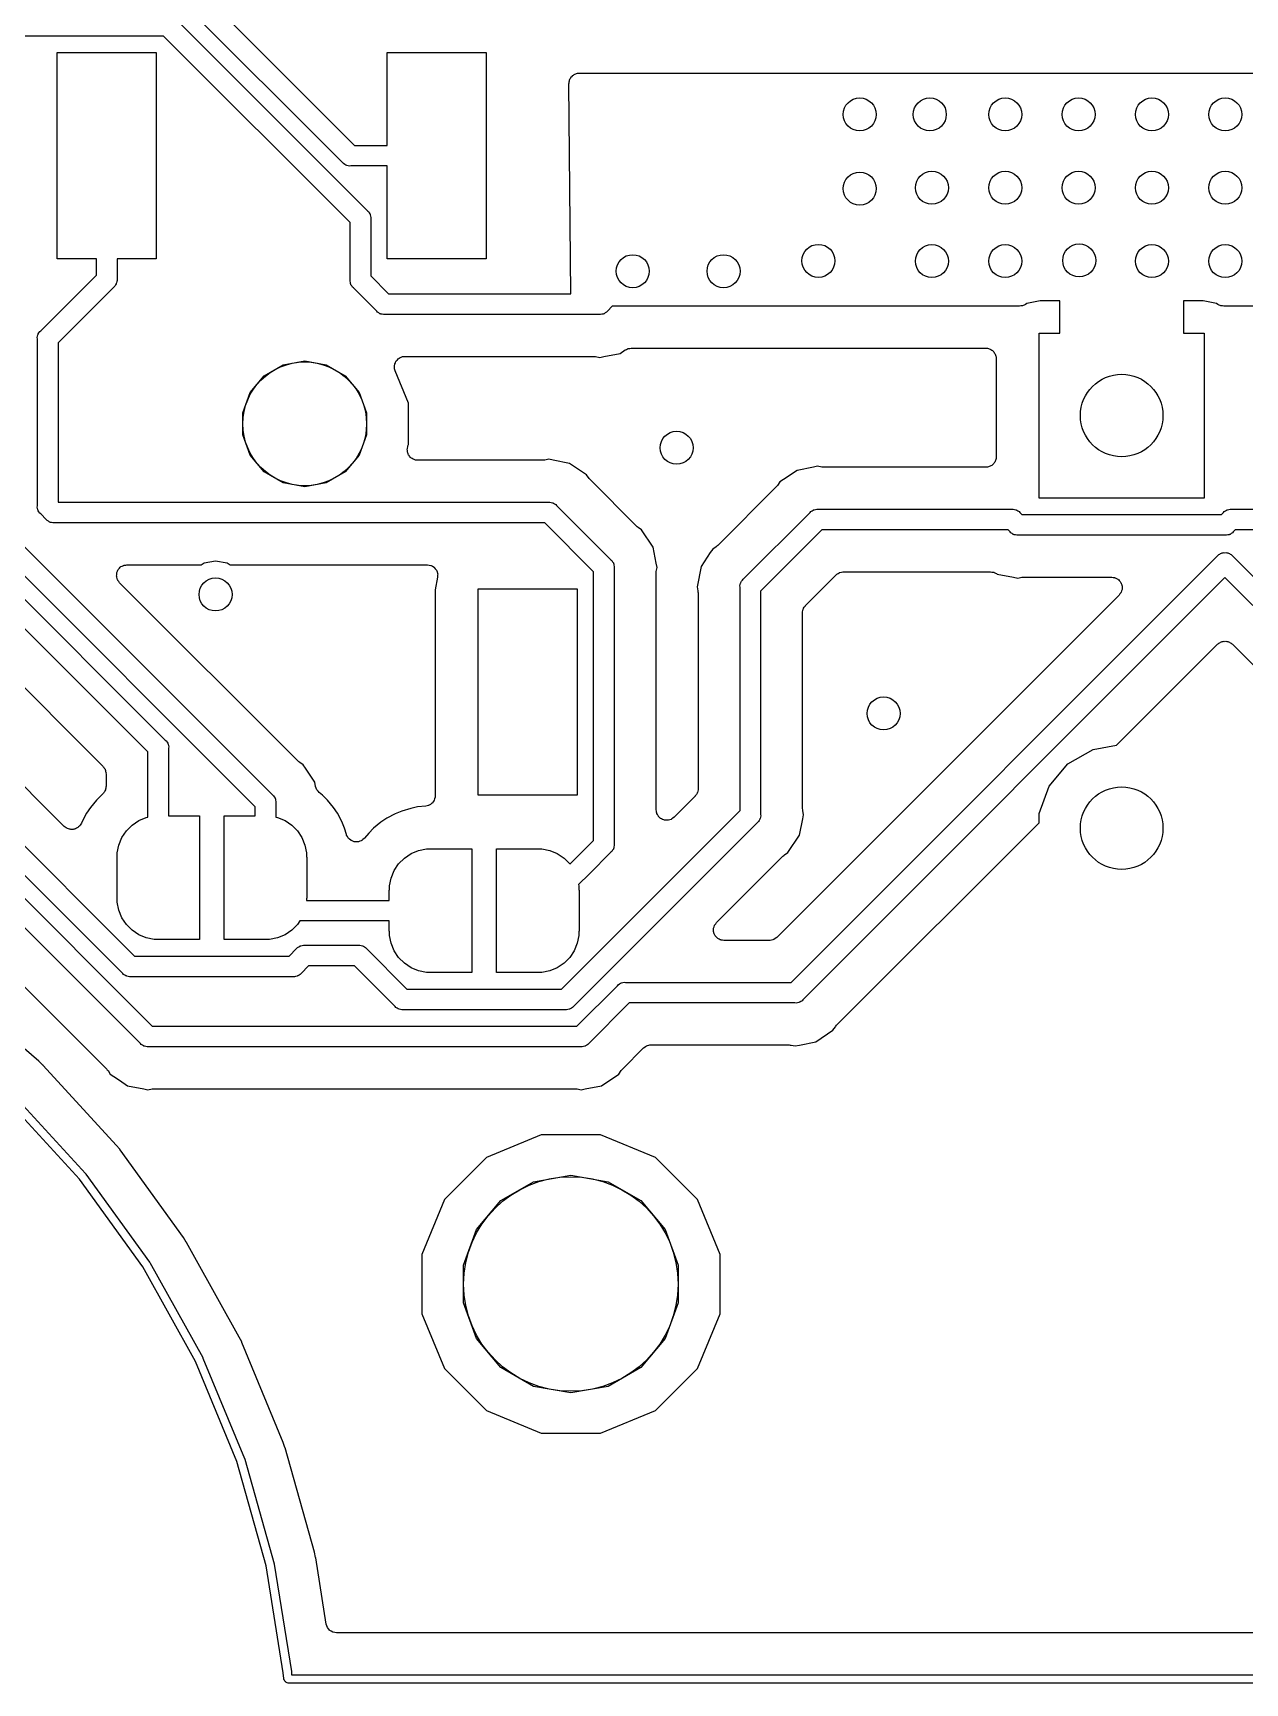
# Model space of a CAD drawing. Extents: x 202.7 to 262.5, y -125.5 to -33.7.
# Drawn here: x 210.13 to 224.82, y -125.46 to -105.46 of the extents above; entities that cross this region are included whole.
import ezdxf

# ---------------------------------------------------------------- set-up
doc = ezdxf.new("R2010")
doc.units = 0
doc.header["$MEASUREMENT"] = 0
doc.layers.add('BLACK', color=7, linetype='CONTINUOUS')

msp = doc.modelspace()

# ---------------------------------------------------------------- linework, layer by layer
at = {"layer": 'BLACK', "linetype": 'CONTINUOUS'}
for p, q in [((212.044, -104.84), (214.029, -106.825)), ((213.885, -107.035), (211.901, -105.051)), ((211.858, -105.29), (214.185, -107.617)), ((211.714, -105.5), (209.775, -105.5)), ((213.975, -107.761), (211.714, -105.5)), ((210.425, -108.2), (210.425, -105.7)), ((210.425, -105.7), (211.625, -105.7)), ((211.625, -105.7), (211.625, -108.2)), ((214.425, -106.825), (214.425, -105.7)), ((214.425, -105.7), (215.625, -105.7)), ((215.625, -105.7), (215.625, -108.2)), ((216.664, -105.989), (216.671, -105.98)), ((216.671, -105.98), (216.681, -105.974)), ((216.681, -105.974), (216.689, -105.968)), ((216.689, -105.968), (216.7, -105.963)), ((216.7, -105.963), (216.71, -105.958)), ((216.71, -105.958), (216.72, -105.956)), ((216.72, -105.956), (216.73, -105.952)), ((216.73, -105.952), (216.742, -105.952)), ((216.742, -105.952), (216.753, -105.95)), ((216.753, -105.95), (225.573, -105.95)), ((216.626, -106.078), (216.628, -106.067)), ((216.649, -108.625), (216.626, -106.078)), ((216.628, -106.055), (216.632, -106.045)), ((216.628, -106.067), (216.628, -106.055)), ((216.632, -106.045), (216.633, -106.035)), ((216.633, -106.035), (216.639, -106.024)), ((216.639, -106.024), (216.643, -106.013)), ((216.643, -106.013), (216.65, -106.005)), ((216.65, -106.005), (216.655, -105.996)), ((216.655, -105.996), (216.664, -105.989)), ((214.029, -106.825), (214.425, -106.825)), ((213.895, -107.047), (213.885, -107.035)), ((213.91, -107.056), (213.895, -107.047)), ((213.923, -107.065), (213.91, -107.056)), ((213.929, -107.066), (213.923, -107.065)), ((213.934, -107.069), (213.929, -107.066)), ((213.95, -107.072), (213.934, -107.069)), ((213.966, -107.076), (213.95, -107.072)), ((213.982, -107.075), (213.966, -107.076)), ((214.425, -107.075), (213.982, -107.075)), ((214.425, -108.2), (214.425, -107.075)), ((213.975, -108.455), (213.975, -107.761)), ((214.185, -107.617), (214.197, -107.628)), ((214.197, -107.628), (214.206, -107.642)), ((214.206, -107.642), (214.215, -107.656)), ((214.215, -107.656), (214.216, -107.661)), ((214.216, -107.661), (214.219, -107.666)), ((214.219, -107.666), (214.222, -107.682)), ((214.222, -107.682), (214.226, -107.698)), ((214.226, -107.698), (214.225, -107.715)), ((214.225, -107.715), (214.225, -108.408)), ((210.9, -108.2), (210.425, -108.2)), ((210.9, -108.398), (210.9, -108.2)), ((211.625, -108.2), (211.15, -108.2)), ((211.15, -108.2), (211.15, -108.445)), ((215.625, -108.2), (214.425, -108.2)), ((210.225, -109.073), (210.9, -108.398)), ((211.11, -108.542), (210.435, -109.217)), ((211.122, -108.532), (211.11, -108.542)), ((211.131, -108.517), (211.122, -108.532)), ((211.14, -108.504), (211.131, -108.517)), ((211.141, -108.498), (211.14, -108.504)), ((211.144, -108.493), (211.141, -108.498)), ((211.147, -108.477), (211.144, -108.493)), ((211.151, -108.461), (211.147, -108.477)), ((211.15, -108.445), (211.151, -108.461)), ((213.974, -108.471), (213.975, -108.455)), ((213.978, -108.487), (213.974, -108.471)), ((213.981, -108.503), (213.978, -108.487)), ((213.984, -108.508), (213.981, -108.503)), ((213.985, -108.514), (213.984, -108.508)), ((213.994, -108.527), (213.985, -108.514)), ((214.003, -108.542), (213.994, -108.527)), ((214.015, -108.552), (214.003, -108.542)), ((214.298, -108.835), (214.015, -108.552)), ((214.225, -108.408), (214.442, -108.625)), ((214.442, -108.625), (216.649, -108.625)), ((217.152, -108.775), (217.092, -108.835)), ((222.087, -108.775), (217.152, -108.775)), ((222.102, -108.772), (222.087, -108.775)), ((222.117, -108.771), (222.102, -108.772)), ((222.124, -108.769), (222.117, -108.771)), ((222.131, -108.767), (222.124, -108.769)), ((222.144, -108.76), (222.131, -108.767)), ((222.158, -108.754), (222.144, -108.76)), ((222.176, -108.741), (222.158, -108.754)), ((222.338, -108.709), (222.176, -108.741)), ((222.575, -108.709), (222.338, -108.709)), ((222.575, -109.1), (222.575, -108.709)), ((224.312, -108.709), (224.075, -108.709)), ((224.075, -108.709), (224.075, -109.1)), ((224.474, -108.741), (224.312, -108.709)), ((224.492, -108.754), (224.474, -108.741)), ((224.506, -108.76), (224.492, -108.754)), ((224.519, -108.767), (224.506, -108.76)), ((224.526, -108.769), (224.519, -108.767)), ((224.533, -108.771), (224.526, -108.769)), ((224.548, -108.772), (224.533, -108.771)), ((224.563, -108.775), (224.548, -108.772)), ((225.573, -108.775), (224.563, -108.775)), ((214.308, -108.847), (214.298, -108.835)), ((214.323, -108.856), (214.308, -108.847)), ((214.336, -108.865), (214.323, -108.856)), ((214.342, -108.866), (214.336, -108.865)), ((214.347, -108.869), (214.342, -108.866)), ((214.363, -108.872), (214.347, -108.869)), ((214.379, -108.876), (214.363, -108.872)), ((214.395, -108.875), (214.379, -108.876)), ((216.995, -108.875), (214.395, -108.875)), ((217.011, -108.876), (216.995, -108.875)), ((217.027, -108.872), (217.011, -108.876)), ((217.043, -108.869), (217.027, -108.872)), ((217.048, -108.866), (217.043, -108.869)), ((217.054, -108.865), (217.048, -108.866)), ((217.067, -108.856), (217.054, -108.865)), ((217.082, -108.847), (217.067, -108.856)), ((217.092, -108.835), (217.082, -108.847)), ((210.184, -109.154), (210.188, -109.138)), ((210.185, -109.17), (210.184, -109.154)), ((210.185, -111.195), (210.185, -109.17)), ((210.188, -109.138), (210.191, -109.122)), ((210.191, -109.122), (210.194, -109.117)), ((210.194, -109.117), (210.195, -109.111)), ((210.195, -109.111), (210.204, -109.098)), ((210.204, -109.098), (210.213, -109.083)), ((210.213, -109.083), (210.225, -109.073)), ((222.325, -111.1), (222.325, -109.1)), ((222.325, -109.1), (222.575, -109.1)), ((224.075, -109.1), (224.325, -109.1)), ((224.325, -109.1), (224.325, -111.1)), ((210.435, -109.217), (210.435, -111.148)), ((217.05, -109.385), (217.247, -109.346)), ((217.247, -109.346), (217.31, -109.304)), ((217.31, -109.304), (217.324, -109.298)), ((217.324, -109.298), (217.337, -109.291)), ((217.337, -109.291), (217.344, -109.289)), ((217.344, -109.289), (217.35, -109.287)), ((217.35, -109.287), (217.365, -109.286)), ((217.365, -109.286), (217.38, -109.283)), ((217.38, -109.283), (221.678, -109.283)), ((221.678, -109.283), (221.688, -109.285)), ((221.688, -109.285), (221.7, -109.285)), ((221.7, -109.285), (221.71, -109.289)), ((221.71, -109.289), (221.721, -109.291)), ((221.721, -109.291), (221.731, -109.296)), ((221.731, -109.296), (221.741, -109.3)), ((221.741, -109.3), (221.75, -109.307)), ((221.75, -109.307), (221.759, -109.313)), ((221.759, -109.313), (221.766, -109.321)), ((221.766, -109.321), (221.775, -109.328)), ((221.775, -109.328), (221.78, -109.338)), ((221.78, -109.338), (221.788, -109.346)), ((221.788, -109.346), (221.791, -109.357)), ((221.791, -109.357), (221.797, -109.367)), ((221.797, -109.367), (221.799, -109.378)), ((221.799, -109.378), (221.803, -109.388)), ((212.935, -109.617), (213.165, -109.484)), ((213.165, -109.484), (213.425, -109.438)), ((213.425, -109.438), (213.685, -109.484)), ((213.685, -109.484), (213.915, -109.617)), ((214.511, -109.516), (214.513, -109.502)), ((214.513, -109.524), (214.511, -109.516)), ((214.513, -109.488), (214.516, -109.48)), ((214.513, -109.502), (214.513, -109.488)), ((214.513, -109.532), (214.513, -109.524)), ((214.518, -109.545), (214.513, -109.532)), ((214.516, -109.48), (214.517, -109.472)), ((214.517, -109.472), (214.524, -109.46)), ((214.521, -109.559), (214.518, -109.545)), ((214.683, -109.95), (214.521, -109.559)), ((214.524, -109.46), (214.528, -109.446)), ((214.528, -109.446), (214.534, -109.44)), ((214.534, -109.44), (214.538, -109.433)), ((214.538, -109.433), (214.548, -109.423)), ((214.548, -109.423), (214.557, -109.413)), ((214.557, -109.413), (214.564, -109.409)), ((214.564, -109.409), (214.57, -109.403)), ((214.57, -109.403), (214.583, -109.398)), ((214.583, -109.398), (214.595, -109.391)), ((214.595, -109.391), (214.603, -109.389)), ((214.603, -109.389), (214.611, -109.386)), ((214.611, -109.386), (214.625, -109.385)), ((214.625, -109.385), (214.638, -109.383)), ((214.638, -109.383), (216.925, -109.383)), ((216.925, -109.383), (216.937, -109.385)), ((216.937, -109.385), (216.95, -109.385)), ((216.95, -109.385), (217, -109.395)), ((217, -109.395), (217.05, -109.385)), ((217.05, -109.385), (217.05, -109.385)), ((221.803, -109.388), (221.803, -109.399)), ((221.803, -109.399), (221.805, -109.41)), ((221.805, -109.41), (221.805, -110.6)), ((212.765, -109.819), (212.935, -109.617)), ((213.915, -109.617), (214.085, -109.819)), ((212.675, -110.068), (212.765, -109.819)), ((214.085, -109.819), (214.175, -110.068)), ((214.683, -110.45), (214.683, -109.95)), ((212.675, -110.332), (212.675, -110.068)), ((214.175, -110.068), (214.175, -110.332)), ((205, -110.287), (211.363, -116.65)), ((212.765, -110.581), (212.675, -110.332)), ((214.175, -110.332), (214.085, -110.581)), ((211.433, -117.71), (204.258, -110.535)), ((204.468, -110.391), (211.577, -117.5)), ((211.219, -116.86), (204.79, -110.431)), ((214.667, -110.509), (214.669, -110.501)), ((214.669, -110.523), (214.667, -110.509)), ((214.669, -110.493), (214.673, -110.48)), ((214.669, -110.501), (214.669, -110.493)), ((214.669, -110.537), (214.669, -110.523)), ((214.671, -110.545), (214.669, -110.537)), ((214.673, -110.553), (214.671, -110.545)), ((214.673, -110.48), (214.676, -110.466)), ((214.679, -110.565), (214.673, -110.553)), ((214.676, -110.466), (214.683, -110.45)), ((214.684, -110.579), (214.679, -110.565)), ((214.689, -110.585), (214.684, -110.579)), ((212.935, -110.783), (212.765, -110.581)), ((214.085, -110.581), (213.915, -110.783)), ((214.693, -110.592), (214.689, -110.585)), ((214.703, -110.602), (214.693, -110.592)), ((214.712, -110.612), (214.703, -110.602)), ((214.719, -110.616), (214.712, -110.612)), ((214.725, -110.622), (214.719, -110.616)), ((214.738, -110.627), (214.725, -110.622)), ((214.75, -110.634), (214.738, -110.627)), ((214.758, -110.636), (214.75, -110.634)), ((214.766, -110.639), (214.758, -110.636)), ((214.78, -110.64), (214.766, -110.639)), ((214.794, -110.642), (214.78, -110.64)), ((216.31, -110.642), (214.794, -110.642)), ((216.322, -110.64), (216.31, -110.642)), ((216.335, -110.64), (216.322, -110.64)), ((216.385, -110.63), (216.335, -110.64)), ((216.435, -110.64), (216.385, -110.63)), ((216.632, -110.679), (216.435, -110.64)), ((216.435, -110.64), (216.435, -110.64)), ((216.841, -110.819), (216.632, -110.679)), ((219.393, -110.764), (219.226, -110.875)), ((219.59, -110.725), (219.393, -110.764)), ((219.64, -110.715), (219.59, -110.725)), ((219.59, -110.725), (219.59, -110.725)), ((219.69, -110.725), (219.64, -110.715)), ((219.703, -110.725), (219.69, -110.725)), ((219.715, -110.727), (219.703, -110.725)), ((221.678, -110.727), (219.715, -110.727)), ((221.688, -110.725), (221.678, -110.727)), ((221.7, -110.725), (221.688, -110.725)), ((221.71, -110.721), (221.7, -110.725)), ((221.721, -110.719), (221.71, -110.721)), ((221.731, -110.714), (221.721, -110.719)), ((221.741, -110.71), (221.731, -110.714)), ((221.75, -110.703), (221.741, -110.71)), ((221.759, -110.697), (221.75, -110.703)), ((221.766, -110.689), (221.759, -110.697)), ((221.775, -110.682), (221.766, -110.689)), ((221.78, -110.672), (221.775, -110.682)), ((221.788, -110.664), (221.78, -110.672)), ((221.791, -110.653), (221.788, -110.664)), ((221.797, -110.643), (221.791, -110.653)), ((221.799, -110.632), (221.797, -110.643)), ((221.803, -110.622), (221.799, -110.632)), ((221.805, -110.6), (221.803, -110.611)), ((221.803, -110.611), (221.803, -110.622)), ((203.948, -110.943), (211.025, -118.02)), ((213.165, -110.916), (212.935, -110.783)), ((213.425, -110.962), (213.165, -110.916)), ((213.685, -110.916), (213.425, -110.962)), ((213.915, -110.783), (213.685, -110.916)), ((216.87, -110.861), (216.841, -110.819)), ((216.878, -110.87), (216.87, -110.861)), ((216.886, -110.88), (216.878, -110.87)), ((217.445, -111.439), (216.886, -110.88)), ((219.139, -110.965), (218.43, -111.674)), ((219.147, -110.955), (219.139, -110.965)), ((219.155, -110.946), (219.147, -110.955)), ((219.184, -110.904), (219.155, -110.946)), ((219.226, -110.875), (219.184, -110.904)), ((210.435, -111.148), (210.437, -111.15)), ((210.437, -111.15), (216.38, -111.15)), ((216.38, -111.15), (216.396, -111.149)), ((216.396, -111.149), (216.412, -111.153)), ((216.412, -111.153), (216.428, -111.156)), ((216.428, -111.156), (216.433, -111.159)), ((216.433, -111.159), (216.439, -111.16)), ((216.439, -111.16), (216.452, -111.169)), ((216.452, -111.169), (216.467, -111.178)), ((216.467, -111.178), (216.477, -111.19)), ((224.325, -111.1), (222.325, -111.1)), ((210.184, -111.211), (210.185, -111.195)), ((210.188, -111.227), (210.184, -111.211)), ((210.191, -111.243), (210.188, -111.227)), ((210.194, -111.248), (210.191, -111.243)), ((210.195, -111.254), (210.194, -111.248)), ((210.204, -111.267), (210.195, -111.254)), ((210.213, -111.282), (210.204, -111.267)), ((210.225, -111.292), (210.213, -111.282)), ((210.293, -111.36), (210.225, -111.292)), ((210.303, -111.372), (210.293, -111.36)), ((210.318, -111.381), (210.303, -111.372)), ((216.477, -111.19), (217.135, -111.848)), ((218.74, -112.083), (219.548, -111.275)), ((219.548, -111.275), (219.558, -111.263)), ((219.558, -111.263), (219.573, -111.254)), ((219.573, -111.254), (219.586, -111.245)), ((219.586, -111.245), (219.592, -111.244)), ((219.592, -111.244), (219.597, -111.241)), ((219.597, -111.241), (219.613, -111.238)), ((219.613, -111.238), (219.629, -111.234)), ((219.629, -111.234), (219.645, -111.235)), ((219.645, -111.235), (221.995, -111.235)), ((221.995, -111.235), (222.011, -111.234)), ((222.011, -111.234), (222.027, -111.238)), ((222.027, -111.238), (222.043, -111.241)), ((222.043, -111.241), (222.048, -111.244)), ((222.048, -111.244), (222.054, -111.245)), ((222.054, -111.245), (222.067, -111.254)), ((222.067, -111.254), (222.082, -111.263)), ((222.082, -111.263), (222.092, -111.275)), ((222.092, -111.275), (222.117, -111.3)), ((222.117, -111.3), (224.533, -111.3)), ((224.533, -111.3), (224.558, -111.275)), ((224.558, -111.275), (224.568, -111.263)), ((224.568, -111.263), (224.583, -111.254)), ((224.583, -111.254), (224.596, -111.245)), ((224.596, -111.245), (224.602, -111.244)), ((224.602, -111.244), (224.607, -111.241)), ((224.607, -111.241), (224.623, -111.238)), ((224.623, -111.238), (224.639, -111.234)), ((224.639, -111.234), (224.655, -111.235)), ((224.655, -111.235), (254.417, -111.235)), ((210.511, -115.08), (206.961, -111.53)), ((209.25, -111.548), (211.735, -114.033)), ((209.775, -111.437), (213.035, -114.696)), ((210.331, -111.39), (210.318, -111.381)), ((210.337, -111.391), (210.331, -111.39)), ((210.342, -111.394), (210.337, -111.391)), ((210.358, -111.397), (210.342, -111.394)), ((210.374, -111.401), (210.358, -111.397)), ((210.39, -111.4), (210.374, -111.401)), ((216.333, -111.4), (210.39, -111.4)), ((216.925, -111.992), (216.333, -111.4)), ((217.455, -111.447), (217.445, -111.439)), ((217.464, -111.455), (217.455, -111.447)), ((217.506, -111.484), (217.464, -111.455)), ((217.646, -111.693), (217.506, -111.484)), ((219.692, -111.485), (218.95, -112.227)), ((221.948, -111.485), (219.692, -111.485)), ((221.973, -111.51), (221.948, -111.485)), ((221.983, -111.522), (221.973, -111.51)), ((221.998, -111.531), (221.983, -111.522)), ((222.011, -111.54), (221.998, -111.531)), ((222.017, -111.541), (222.011, -111.54)), ((222.022, -111.544), (222.017, -111.541)), ((222.038, -111.547), (222.022, -111.544)), ((222.054, -111.551), (222.038, -111.547)), ((222.07, -111.55), (222.054, -111.551)), ((224.58, -111.55), (222.07, -111.55)), ((224.596, -111.551), (224.58, -111.55)), ((224.612, -111.547), (224.596, -111.551)), ((224.628, -111.544), (224.612, -111.547)), ((224.633, -111.541), (224.628, -111.544)), ((224.639, -111.54), (224.633, -111.541)), ((224.652, -111.531), (224.639, -111.54)), ((224.667, -111.522), (224.652, -111.531)), ((224.677, -111.51), (224.667, -111.522)), ((224.702, -111.485), (224.677, -111.51)), ((254.371, -111.485), (224.702, -111.485)), ((211.525, -114.177), (209.04, -111.692)), ((212.825, -114.84), (209.565, -111.581)), ((217.685, -111.89), (217.646, -111.693)), ((218.34, -111.761), (218.229, -111.928)), ((218.369, -111.719), (218.34, -111.761)), ((218.34, -111.761), (218.34, -111.761)), ((218.411, -111.69), (218.369, -111.719)), ((218.42, -111.682), (218.411, -111.69)), ((218.43, -111.674), (218.42, -111.682)), ((224.504, -111.783), (224.514, -111.778)), ((224.514, -111.778), (224.523, -111.772)), ((224.523, -111.772), (224.534, -111.769)), ((224.534, -111.769), (224.544, -111.764)), ((224.544, -111.764), (224.555, -111.763)), ((224.555, -111.763), (224.566, -111.761)), ((224.566, -111.761), (224.577, -111.762)), ((224.577, -111.762), (224.588, -111.761)), ((224.588, -111.761), (224.599, -111.763)), ((224.599, -111.763), (224.61, -111.764)), ((224.61, -111.764), (224.62, -111.769)), ((224.62, -111.769), (224.631, -111.772)), ((224.631, -111.772), (224.64, -111.778)), ((224.64, -111.778), (224.65, -111.783)), ((211.156, -111.987), (211.161, -111.972)), ((211.161, -111.972), (211.165, -111.967)), ((211.165, -111.967), (211.167, -111.962)), ((211.167, -111.962), (211.179, -111.95)), ((211.179, -111.95), (211.19, -111.938)), ((211.19, -111.938), (211.194, -111.935)), ((211.194, -111.935), (211.198, -111.931)), ((211.198, -111.931), (211.213, -111.924)), ((211.213, -111.924), (211.228, -111.916)), ((211.228, -111.916), (211.233, -111.915)), ((211.233, -111.915), (211.238, -111.912)), ((211.238, -111.912), (211.255, -111.911)), ((211.255, -111.911), (211.271, -111.908)), ((211.271, -111.908), (212.168, -111.908)), ((212.168, -111.908), (212.205, -111.886)), ((212.205, -111.886), (212.344, -111.862)), ((212.344, -111.862), (212.483, -111.886)), ((212.483, -111.886), (212.52, -111.908)), ((212.52, -111.908), (214.91, -111.908)), ((214.91, -111.908), (214.912, -111.908)), ((214.912, -111.908), (214.913, -111.908)), ((214.913, -111.908), (214.933, -111.912)), ((214.933, -111.912), (214.954, -111.916)), ((214.954, -111.916), (214.955, -111.916)), ((214.955, -111.916), (214.956, -111.917)), ((214.956, -111.917), (214.974, -111.927)), ((214.974, -111.927), (214.992, -111.938)), ((214.992, -111.938), (214.993, -111.939)), ((214.993, -111.939), (214.994, -111.94)), ((214.994, -111.94), (215.007, -111.956)), ((215.007, -111.956), (215.02, -111.972)), ((215.02, -111.972), (215.021, -111.973)), ((215.021, -111.973), (215.022, -111.974)), ((215.022, -111.974), (215.028, -111.993)), ((217.135, -111.848), (217.147, -111.858)), ((217.147, -111.858), (217.156, -111.873)), ((217.156, -111.873), (217.165, -111.886)), ((217.165, -111.886), (217.166, -111.892)), ((217.166, -111.892), (217.169, -111.897)), ((217.169, -111.897), (217.172, -111.913)), ((217.172, -111.913), (217.176, -111.929)), ((217.176, -111.929), (217.175, -111.945)), ((217.175, -111.945), (217.175, -115.295)), ((217.695, -111.94), (217.685, -111.89)), ((217.685, -111.89), (217.685, -111.89)), ((217.685, -111.99), (217.695, -111.94)), ((218.229, -111.928), (218.18, -112.175)), ((219.318, -116.969), (224.496, -111.791)), ((224.496, -111.791), (224.504, -111.783)), ((224.65, -111.783), (224.658, -111.791)), ((224.658, -111.791), (228.439, -115.572)), ((208.73, -112.101), (210.98, -114.35)), ((211.145, -112.046), (211.146, -112.03)), ((211.146, -112.051), (211.145, -112.046)), ((211.146, -112.013), (211.148, -112.008)), ((211.146, -112.03), (211.146, -112.013)), ((211.146, -112.057), (211.146, -112.051)), ((211.152, -112.073), (211.146, -112.057)), ((211.148, -112.008), (211.149, -112.002)), ((211.149, -112.002), (211.156, -111.987)), ((211.156, -112.089), (211.152, -112.073)), ((211.159, -112.093), (211.156, -112.089)), ((211.161, -112.099), (211.159, -112.093)), ((211.172, -112.111), (211.161, -112.099)), ((211.181, -112.125), (211.172, -112.111)), ((213.345, -114.288), (211.181, -112.125)), ((215.035, -112.06), (215.005, -112.213)), ((215.028, -111.993), (215.035, -112.013)), ((215.035, -112.013), (215.035, -112.014)), ((215.035, -112.014), (215.036, -112.016)), ((215.036, -112.016), (215.035, -112.036)), ((215.035, -112.036), (215.035, -112.057)), ((215.035, -112.057), (215.035, -112.058)), ((215.035, -112.058), (215.035, -112.06)), ((216.925, -115.248), (216.925, -111.992)), ((217.683, -112.015), (217.685, -112.003)), ((217.683, -114.879), (217.683, -112.015)), ((217.685, -112.003), (217.685, -111.99)), ((218.18, -112.175), (218.19, -112.225)), ((218.699, -112.164), (218.703, -112.148)), ((218.7, -112.18), (218.699, -112.164)), ((218.7, -114.887), (218.7, -112.18)), ((218.703, -112.148), (218.706, -112.132)), ((218.706, -112.132), (218.709, -112.127)), ((218.709, -112.127), (218.71, -112.121)), ((218.71, -112.121), (218.719, -112.108)), ((218.719, -112.108), (218.728, -112.093)), ((218.728, -112.093), (218.74, -112.083)), ((224.577, -112.064), (219.462, -117.179)), ((219.495, -112.4), (219.865, -112.03)), ((219.865, -112.03), (219.87, -112.027)), ((219.87, -112.027), (219.873, -112.023)), ((219.873, -112.023), (219.888, -112.014)), ((219.888, -112.014), (219.901, -112.005)), ((219.901, -112.005), (219.907, -112.003)), ((219.907, -112.003), (219.911, -112.001)), ((219.911, -112.001), (219.928, -111.998)), ((219.928, -111.998), (219.944, -111.993)), ((219.944, -111.993), (219.949, -111.994)), ((219.949, -111.994), (219.955, -111.993)), ((219.955, -111.993), (221.737, -111.993)), ((221.737, -111.993), (221.752, -111.996)), ((221.752, -111.996), (221.767, -111.997)), ((221.767, -111.997), (221.774, -111.999)), ((221.774, -111.999), (221.781, -112.001)), ((221.781, -112.001), (221.794, -112.008)), ((221.794, -112.008), (221.808, -112.014)), ((221.808, -112.014), (221.818, -112.021)), ((221.818, -112.021), (222.015, -112.06)), ((222.015, -112.06), (222.015, -112.06)), ((222.015, -112.06), (222.065, -112.07)), ((222.065, -112.07), (222.115, -112.06)), ((222.115, -112.06), (222.128, -112.06)), ((222.128, -112.06), (222.14, -112.058)), ((222.14, -112.058), (223.204, -112.058)), ((223.204, -112.058), (223.221, -112.061)), ((223.221, -112.061), (223.237, -112.062)), ((223.237, -112.062), (223.242, -112.065)), ((223.242, -112.065), (223.248, -112.066)), ((223.248, -112.066), (223.262, -112.074)), ((223.262, -112.074), (223.277, -112.081)), ((223.277, -112.081), (223.281, -112.085)), ((223.281, -112.085), (223.286, -112.088)), ((223.286, -112.088), (223.296, -112.1)), ((223.296, -112.1), (223.308, -112.112)), ((223.308, -112.112), (223.311, -112.117)), ((223.311, -112.117), (223.314, -112.122)), ((223.314, -112.122), (223.32, -112.137)), ((223.32, -112.137), (223.327, -112.152)), ((223.327, -112.152), (223.327, -112.158)), ((223.327, -112.158), (223.329, -112.163)), ((223.329, -112.163), (223.329, -112.18)), ((223.329, -112.18), (223.331, -112.196)), ((228.295, -115.782), (224.577, -112.064)), ((215.005, -112.213), (215.005, -114.7)), ((215.525, -114.7), (215.525, -112.2)), ((215.525, -112.2), (216.725, -112.2)), ((216.725, -112.2), (216.725, -114.7)), ((218.19, -112.225), (218.19, -112.238)), ((218.19, -112.238), (218.192, -112.25)), ((218.192, -112.25), (218.192, -114.624)), ((218.95, -112.227), (218.95, -114.933)), ((223.294, -112.275), (219.145, -116.424)), ((223.304, -112.261), (223.294, -112.275)), ((223.314, -112.249), (223.304, -112.261)), ((223.316, -112.243), (223.314, -112.249)), ((223.319, -112.239), (223.316, -112.243)), ((223.324, -112.223), (223.319, -112.239)), ((223.329, -112.207), (223.324, -112.223)), ((223.331, -112.196), (223.329, -112.201)), ((223.329, -112.201), (223.329, -112.207)), ((219.458, -112.479), (219.463, -112.463)), ((219.459, -112.484), (219.458, -112.479)), ((219.458, -112.49), (219.459, -112.484)), ((219.458, -114.863), (219.458, -112.49)), ((219.463, -112.463), (219.466, -112.446)), ((219.466, -112.446), (219.468, -112.442)), ((219.468, -112.442), (219.47, -112.436)), ((219.47, -112.436), (219.479, -112.423)), ((219.479, -112.423), (219.488, -112.408)), ((219.488, -112.408), (219.492, -112.405)), ((219.492, -112.405), (219.495, -112.4)), ((223.264, -114.095), (224.487, -112.872)), ((224.487, -112.872), (224.496, -112.866)), ((224.496, -112.866), (224.504, -112.858)), ((224.504, -112.858), (224.514, -112.853)), ((224.514, -112.853), (224.523, -112.847)), ((224.523, -112.847), (224.534, -112.844)), ((224.534, -112.844), (224.544, -112.839)), ((224.544, -112.839), (224.555, -112.838)), ((224.555, -112.838), (224.566, -112.835)), ((224.566, -112.835), (224.577, -112.836)), ((224.577, -112.836), (224.588, -112.835)), ((224.588, -112.835), (224.599, -112.838)), ((224.599, -112.838), (224.61, -112.839)), ((224.61, -112.839), (224.62, -112.844)), ((224.62, -112.844), (224.631, -112.847)), ((224.631, -112.847), (224.64, -112.853)), ((224.64, -112.853), (224.65, -112.858)), ((224.65, -112.858), (224.658, -112.866)), ((224.658, -112.866), (224.667, -112.872)), ((224.667, -112.872), (227.886, -116.092)), ((211.525, -114.968), (211.525, -114.177)), ((211.735, -114.033), (211.747, -114.043)), ((211.747, -114.043), (211.756, -114.058)), ((211.756, -114.058), (211.765, -114.071)), ((211.765, -114.071), (211.766, -114.077)), ((211.766, -114.077), (211.769, -114.082)), ((211.769, -114.082), (211.772, -114.098)), ((211.772, -114.098), (211.776, -114.114)), ((211.776, -114.114), (211.775, -114.13)), ((211.775, -114.13), (211.775, -114.95)), ((222.672, -114.322), (222.978, -114.146)), ((222.978, -114.146), (223.264, -114.095)), ((210.98, -114.35), (210.983, -114.355)), ((210.983, -114.355), (210.987, -114.358)), ((210.987, -114.358), (210.996, -114.373)), ((210.996, -114.373), (211.005, -114.386)), ((213.355, -114.295), (213.345, -114.288)), ((213.364, -114.304), (213.355, -114.295)), ((213.406, -114.332), (213.364, -114.304)), ((213.435, -114.375), (213.406, -114.332)), ((213.546, -114.542), (213.435, -114.375)), ((213.435, -114.375), (213.435, -114.375)), ((222.446, -114.592), (222.672, -114.322)), ((211.005, -114.386), (211.007, -114.392)), ((211.007, -114.392), (211.009, -114.396)), ((211.009, -114.396), (211.012, -114.413)), ((211.012, -114.413), (211.017, -114.429)), ((211.017, -114.429), (211.016, -114.434)), ((211.016, -114.434), (211.017, -114.44)), ((211.017, -114.44), (211.017, -114.593)), ((213.557, -114.595), (213.546, -114.542)), ((210.9, -114.76), (210.827, -114.849)), ((210.96, -114.7), (210.9, -114.76)), ((210.971, -114.692), (210.96, -114.7)), ((210.978, -114.683), (210.971, -114.692)), ((210.987, -114.675), (210.978, -114.683)), ((210.992, -114.666), (210.987, -114.675)), ((210.999, -114.658), (210.992, -114.666)), ((211.003, -114.647), (210.999, -114.658)), ((211.009, -114.637), (211.003, -114.647)), ((211.011, -114.627), (211.009, -114.637)), ((211.015, -114.617), (211.011, -114.627)), ((211.017, -114.593), (211.015, -114.605)), ((211.015, -114.605), (211.015, -114.617)), ((213.035, -114.696), (213.047, -114.707)), ((213.047, -114.707), (213.056, -114.721)), ((213.056, -114.721), (213.065, -114.735)), ((213.065, -114.735), (213.066, -114.74)), ((213.066, -114.74), (213.069, -114.745)), ((213.069, -114.745), (213.072, -114.762)), ((213.072, -114.762), (213.076, -114.778)), ((213.076, -114.778), (213.075, -114.794)), ((213.565, -114.615), (213.557, -114.595)), ((213.572, -114.635), (213.565, -114.615)), ((213.573, -114.635), (213.572, -114.635)), ((213.573, -114.636), (213.573, -114.635)), ((213.587, -114.652), (213.573, -114.636)), ((213.601, -114.668), (213.587, -114.652)), ((213.64, -114.7), (213.601, -114.668)), ((213.7, -114.76), (213.64, -114.7)), ((213.773, -114.849), (213.7, -114.76)), ((214.99, -114.768), (214.98, -114.782)), ((214.992, -114.764), (214.99, -114.768)), ((214.995, -114.76), (214.992, -114.764)), ((214.999, -114.743), (214.995, -114.76)), ((215.004, -114.726), (214.999, -114.743)), ((215.005, -114.7), (215.004, -114.702)), ((215.004, -114.702), (215.006, -114.717)), ((215.006, -114.717), (215.004, -114.722)), ((215.004, -114.722), (215.004, -114.726)), ((216.725, -114.7), (215.525, -114.7)), ((218.155, -114.713), (217.9, -114.968)), ((218.158, -114.709), (218.155, -114.713)), ((218.162, -114.705), (218.158, -114.709)), ((218.171, -114.691), (218.162, -114.705)), ((218.18, -114.677), (218.171, -114.691)), ((218.182, -114.672), (218.18, -114.677)), ((218.184, -114.667), (218.182, -114.672)), ((218.187, -114.651), (218.184, -114.667)), ((218.192, -114.635), (218.187, -114.651)), ((218.192, -114.624), (218.191, -114.629)), ((218.191, -114.629), (218.192, -114.635)), ((222.325, -114.924), (222.446, -114.592)), ((210.78, -114.92), (210.726, -115.021)), ((210.827, -114.849), (210.78, -114.92)), ((211.414, -115.009), (211.505, -114.972)), ((211.505, -114.972), (211.525, -114.968)), ((211.775, -114.95), (212.15, -114.95)), ((212.15, -114.95), (212.15, -116.45)), ((212.45, -116.45), (212.45, -114.95)), ((212.45, -114.95), (212.825, -114.95)), ((212.825, -114.95), (212.825, -114.84)), ((213.075, -114.794), (213.075, -114.968)), ((213.075, -114.968), (213.095, -114.972)), ((213.095, -114.972), (213.186, -115.009)), ((213.82, -114.92), (213.773, -114.849)), ((213.874, -115.021), (213.82, -114.92)), ((214.521, -114.926), (214.42, -114.98)), ((214.6, -114.893), (214.521, -114.926)), ((214.709, -114.86), (214.6, -114.893)), ((214.793, -114.843), (214.709, -114.86)), ((214.891, -114.834), (214.793, -114.843)), ((214.908, -114.829), (214.891, -114.834)), ((214.925, -114.826), (214.908, -114.829)), ((214.929, -114.823), (214.925, -114.826)), ((214.934, -114.822), (214.929, -114.823)), ((214.948, -114.812), (214.934, -114.822)), ((214.963, -114.803), (214.948, -114.812)), ((214.966, -114.799), (214.963, -114.803)), ((214.97, -114.796), (214.966, -114.799)), ((214.98, -114.782), (214.97, -114.796)), ((216.537, -117.05), (218.7, -114.887)), ((217.686, -114.895), (217.683, -114.879)), ((217.687, -114.911), (217.686, -114.895)), ((217.69, -114.916), (217.687, -114.911)), ((217.691, -114.922), (217.69, -114.916)), ((217.699, -114.936), (217.691, -114.922)), ((217.706, -114.951), (217.699, -114.936)), ((217.71, -114.955), (217.706, -114.951)), ((217.713, -114.96), (217.71, -114.955)), ((217.725, -114.971), (217.713, -114.96)), ((217.737, -114.983), (217.725, -114.971)), ((217.886, -114.978), (217.874, -114.989)), ((217.9, -114.968), (217.886, -114.978)), ((218.947, -114.965), (218.944, -114.982)), ((218.951, -114.949), (218.947, -114.965)), ((218.95, -114.933), (218.951, -114.949)), ((219.46, -114.876), (219.458, -114.863)), ((219.46, -114.888), (219.46, -114.876)), ((219.47, -114.938), (219.46, -114.888)), ((219.46, -114.988), (219.47, -114.938)), ((222.325, -115.034), (222.325, -114.924)), ((210.523, -115.088), (210.511, -115.08)), ((210.533, -115.097), (210.523, -115.088)), ((210.541, -115.1), (210.533, -115.097)), ((210.548, -115.105), (210.541, -115.1)), ((210.561, -115.108), (210.548, -115.105)), ((210.574, -115.114), (210.561, -115.108)), ((210.582, -115.114), (210.574, -115.114)), ((210.59, -115.116), (210.582, -115.114)), ((210.604, -115.115), (210.59, -115.116)), ((210.618, -115.116), (210.604, -115.115)), ((210.626, -115.113), (210.618, -115.116)), ((210.634, -115.112), (210.626, -115.113)), ((210.647, -115.107), (210.634, -115.112)), ((210.66, -115.102), (210.647, -115.107)), ((210.667, -115.097), (210.66, -115.102)), ((210.674, -115.094), (210.667, -115.097)), ((210.684, -115.084), (210.674, -115.094)), ((210.695, -115.076), (210.684, -115.084)), ((210.699, -115.069), (210.695, -115.076)), ((210.705, -115.063), (210.699, -115.069)), ((210.711, -115.05), (210.705, -115.063)), ((210.719, -115.038), (210.711, -115.05)), ((210.726, -115.021), (210.719, -115.038)), ((211.209, -115.214), (211.263, -115.133)), ((211.263, -115.133), (211.333, -115.063)), ((211.333, -115.063), (211.414, -115.009)), ((213.186, -115.009), (213.267, -115.063)), ((213.267, -115.063), (213.337, -115.133)), ((213.337, -115.133), (213.391, -115.214)), ((213.907, -115.1), (213.874, -115.021)), ((213.93, -115.177), (213.907, -115.1)), ((213.932, -115.181), (213.93, -115.177)), ((214.2, -115.16), (214.15, -115.221)), ((214.26, -115.1), (214.2, -115.16)), ((214.349, -115.027), (214.26, -115.1)), ((214.42, -114.98), (214.349, -115.027)), ((218.91, -115.031), (216.681, -117.26)), ((217.742, -114.985), (217.737, -114.983)), ((217.747, -114.989), (217.742, -114.985)), ((217.762, -114.994), (217.747, -114.989)), ((217.777, -115.001), (217.762, -114.994)), ((217.783, -115.002), (217.777, -115.001)), ((217.788, -115.004), (217.783, -115.002)), ((217.805, -115.004), (217.788, -115.004)), ((217.821, -115.005), (217.805, -115.004)), ((217.826, -115.004), (217.821, -115.005)), ((217.832, -115.004), (217.826, -115.004)), ((217.848, -114.998), (217.832, -115.004)), ((217.864, -114.994), (217.848, -114.998)), ((217.868, -114.99), (217.864, -114.994)), ((217.874, -114.989), (217.868, -114.99)), ((218.922, -115.02), (218.91, -115.031)), ((218.931, -115.006), (218.922, -115.02)), ((218.94, -114.992), (218.931, -115.006)), ((218.941, -114.987), (218.94, -114.992)), ((218.944, -114.982), (218.941, -114.987)), ((219.421, -115.185), (219.46, -114.988)), ((219.46, -114.988), (219.46, -114.988)), ((219.871, -117.489), (222.325, -115.034)), ((211.152, -115.401), (211.172, -115.305)), ((211.172, -115.305), (211.209, -115.214)), ((213.391, -115.214), (213.428, -115.305)), ((213.428, -115.305), (213.448, -115.401)), ((213.933, -115.185), (213.932, -115.181)), ((213.942, -115.201), (213.933, -115.185)), ((213.95, -115.217), (213.942, -115.201)), ((213.953, -115.22), (213.95, -115.217)), ((213.956, -115.223), (213.953, -115.22)), ((213.969, -115.235), (213.956, -115.223)), ((213.983, -115.247), (213.969, -115.235)), ((213.986, -115.249), (213.983, -115.247)), ((213.99, -115.251), (213.986, -115.249)), ((214.007, -115.257), (213.99, -115.251)), ((214.023, -115.264), (214.007, -115.257)), ((214.027, -115.264), (214.023, -115.264)), ((214.031, -115.266), (214.027, -115.264)), ((214.049, -115.266), (214.031, -115.266)), ((214.067, -115.267), (214.049, -115.266)), ((214.071, -115.265), (214.067, -115.267)), ((214.075, -115.265), (214.071, -115.265)), ((214.092, -115.259), (214.075, -115.265)), ((214.109, -115.254), (214.092, -115.259)), ((214.113, -115.251), (214.109, -115.254)), ((214.117, -115.25), (214.113, -115.251)), ((214.13, -115.238), (214.117, -115.25)), ((214.145, -115.227), (214.13, -115.238)), ((214.147, -115.224), (214.145, -115.227)), ((214.15, -115.221), (214.147, -115.224)), ((214.714, -115.409), (214.805, -115.372)), ((214.805, -115.372), (214.901, -115.352)), ((214.901, -115.352), (214.95, -115.352)), ((214.95, -115.352), (214.95, -115.35)), ((214.95, -115.35), (215.45, -115.35)), ((215.45, -115.35), (215.45, -116.85)), ((215.75, -116.85), (215.75, -115.35)), ((215.75, -115.35), (216.25, -115.35)), ((216.25, -115.35), (216.25, -115.352)), ((216.25, -115.352), (216.299, -115.352)), ((216.299, -115.352), (216.395, -115.372)), ((216.395, -115.372), (216.486, -115.409)), ((216.694, -115.479), (216.925, -115.248)), ((217.156, -115.367), (217.147, -115.382)), ((217.165, -115.354), (217.156, -115.367)), ((217.166, -115.348), (217.165, -115.354)), ((217.169, -115.343), (217.166, -115.348)), ((217.172, -115.327), (217.169, -115.343)), ((217.176, -115.311), (217.172, -115.327)), ((217.175, -115.295), (217.176, -115.311)), ((219.281, -115.395), (219.421, -115.185)), ((211.15, -115.95), (211.15, -115.45)), ((211.15, -115.45), (211.152, -115.45)), ((211.152, -115.45), (211.152, -115.401)), ((213.448, -115.401), (213.448, -115.45)), ((213.448, -115.45), (213.45, -115.45)), ((213.45, -115.45), (213.45, -115.95)), ((214.509, -115.614), (214.563, -115.533)), ((214.563, -115.533), (214.633, -115.463)), ((214.633, -115.463), (214.714, -115.409)), ((216.486, -115.409), (216.567, -115.463)), ((216.567, -115.463), (216.637, -115.533)), ((216.637, -115.533), (216.638, -115.535)), ((216.638, -115.535), (216.694, -115.479)), ((216.694, -115.479), (216.694, -115.479)), ((217.135, -115.392), (216.871, -115.656)), ((217.147, -115.382), (217.135, -115.392)), ((218.414, -116.244), (219.22, -115.439)), ((219.22, -115.439), (219.23, -115.432)), ((219.23, -115.432), (219.239, -115.423)), ((219.239, -115.423), (219.281, -115.395)), ((214.452, -115.801), (214.472, -115.705)), ((214.472, -115.705), (214.509, -115.614)), ((216.871, -115.656), (216.744, -115.783)), ((216.871, -115.656), (216.871, -115.656)), ((211.152, -115.95), (211.15, -115.95)), ((211.152, -115.999), (211.152, -115.95)), ((213.45, -115.95), (213.448, -115.95)), ((213.448, -115.95), (213.448, -115.975)), ((213.448, -115.975), (214.45, -115.975)), ((214.45, -115.975), (214.45, -115.85)), ((214.45, -115.85), (214.452, -115.85)), ((214.452, -115.85), (214.452, -115.801)), ((216.744, -115.783), (216.748, -115.801)), ((216.748, -115.801), (216.748, -115.85)), ((216.748, -115.85), (216.75, -115.85)), ((216.75, -115.85), (216.75, -116.35)), ((211.172, -116.095), (211.152, -115.999)), ((211.209, -116.186), (211.172, -116.095)), ((211.263, -116.267), (211.209, -116.186)), ((211.333, -116.337), (211.263, -116.267)), ((211.414, -116.391), (211.333, -116.337)), ((213.267, -116.337), (213.186, -116.391)), ((213.337, -116.267), (213.267, -116.337)), ((213.365, -116.225), (213.337, -116.267)), ((214.45, -116.225), (213.365, -116.225)), ((214.45, -116.35), (214.45, -116.225)), ((214.452, -116.35), (214.45, -116.35)), ((214.452, -116.399), (214.452, -116.35)), ((216.75, -116.35), (216.748, -116.35)), ((216.748, -116.35), (216.748, -116.399)), ((218.378, -116.323), (218.379, -116.318)), ((218.379, -116.339), (218.378, -116.323)), ((218.379, -116.312), (218.385, -116.296)), ((218.379, -116.318), (218.379, -116.312)), ((218.379, -116.356), (218.379, -116.339)), ((218.381, -116.361), (218.379, -116.356)), ((218.381, -116.367), (218.381, -116.361)), ((218.388, -116.382), (218.381, -116.367)), ((218.385, -116.296), (218.389, -116.28)), ((218.389, -116.28), (218.392, -116.276)), ((218.392, -116.276), (218.394, -116.27)), ((218.394, -116.27), (218.405, -116.258)), ((218.405, -116.258), (218.414, -116.244)), ((211.505, -116.428), (211.414, -116.391)), ((211.601, -116.448), (211.505, -116.428)), ((211.65, -116.448), (211.601, -116.448)), ((211.65, -116.45), (211.65, -116.448)), ((212.15, -116.45), (211.65, -116.45)), ((212.95, -116.45), (212.45, -116.45)), ((212.999, -116.448), (212.95, -116.448)), ((212.95, -116.448), (212.95, -116.45)), ((213.095, -116.428), (212.999, -116.448)), ((213.186, -116.391), (213.095, -116.428)), ((213.237, -116.65), (213.327, -116.559)), ((213.327, -116.559), (213.338, -116.547)), ((213.338, -116.547), (213.352, -116.538)), ((213.352, -116.538), (213.366, -116.529)), ((213.366, -116.529), (213.371, -116.528)), ((213.371, -116.528), (213.376, -116.525)), ((213.376, -116.525), (213.392, -116.522)), ((213.392, -116.522), (213.408, -116.518)), ((213.408, -116.518), (213.425, -116.519)), ((213.425, -116.519), (214.075, -116.519)), ((214.075, -116.519), (214.092, -116.518)), ((214.092, -116.518), (214.108, -116.522)), ((214.108, -116.522), (214.124, -116.525)), ((214.124, -116.525), (214.129, -116.528)), ((214.129, -116.528), (214.134, -116.529)), ((214.134, -116.529), (214.148, -116.538)), ((214.148, -116.538), (214.162, -116.547)), ((214.162, -116.547), (214.173, -116.559)), ((214.173, -116.559), (214.663, -117.05)), ((214.472, -116.495), (214.452, -116.399)), ((214.509, -116.586), (214.472, -116.495)), ((216.728, -116.495), (216.691, -116.586)), ((216.748, -116.399), (216.728, -116.495)), ((218.394, -116.397), (218.388, -116.382)), ((218.398, -116.402), (218.394, -116.397)), ((218.4, -116.407), (218.398, -116.402)), ((218.412, -116.419), (218.4, -116.407)), ((218.423, -116.431), (218.412, -116.419)), ((218.427, -116.434), (218.423, -116.431)), ((218.431, -116.438), (218.427, -116.434)), ((218.446, -116.445), (218.431, -116.438)), ((218.461, -116.453), (218.446, -116.445)), ((218.466, -116.454), (218.461, -116.453)), ((218.471, -116.457), (218.466, -116.454)), ((218.488, -116.458), (218.471, -116.457)), ((218.504, -116.461), (218.488, -116.458)), ((219.055, -116.461), (218.504, -116.461)), ((219.061, -116.46), (219.055, -116.461)), ((219.066, -116.461), (219.061, -116.46)), ((219.082, -116.456), (219.066, -116.461)), ((219.099, -116.453), (219.082, -116.456)), ((219.103, -116.451), (219.099, -116.453)), ((219.109, -116.449), (219.103, -116.451)), ((219.122, -116.44), (219.109, -116.449)), ((219.137, -116.431), (219.122, -116.44)), ((219.14, -116.427), (219.137, -116.431)), ((219.145, -116.424), (219.14, -116.427)), ((211.363, -116.65), (213.237, -116.65)), ((213.471, -116.769), (213.381, -116.86)), ((214.029, -116.769), (213.471, -116.769)), ((214.519, -117.26), (214.029, -116.769)), ((214.563, -116.667), (214.509, -116.586)), ((214.633, -116.737), (214.563, -116.667)), ((214.714, -116.791), (214.633, -116.737)), ((216.567, -116.737), (216.486, -116.791)), ((216.637, -116.667), (216.567, -116.737)), ((216.691, -116.586), (216.637, -116.667)), ((211.23, -116.872), (211.219, -116.86)), ((211.244, -116.881), (211.23, -116.872)), ((211.258, -116.89), (211.244, -116.881)), ((211.263, -116.891), (211.258, -116.89)), ((211.268, -116.894), (211.263, -116.891)), ((211.285, -116.897), (211.268, -116.894)), ((211.301, -116.901), (211.285, -116.897)), ((211.317, -116.9), (211.301, -116.901)), ((213.283, -116.9), (211.317, -116.9)), ((213.299, -116.901), (213.283, -116.9)), ((213.315, -116.897), (213.299, -116.901)), ((213.332, -116.894), (213.315, -116.897)), ((213.337, -116.891), (213.332, -116.894)), ((213.342, -116.89), (213.337, -116.891)), ((213.356, -116.881), (213.342, -116.89)), ((213.37, -116.872), (213.356, -116.881)), ((213.381, -116.86), (213.37, -116.872)), ((214.805, -116.828), (214.714, -116.791)), ((214.901, -116.848), (214.805, -116.828)), ((214.95, -116.848), (214.901, -116.848)), ((214.95, -116.85), (214.95, -116.848)), ((215.45, -116.85), (214.95, -116.85)), ((216.25, -116.85), (215.75, -116.85)), ((216.299, -116.848), (216.25, -116.848)), ((216.25, -116.848), (216.25, -116.85)), ((216.395, -116.828), (216.299, -116.848)), ((216.486, -116.791), (216.395, -116.828)), ((217.239, -116.988), (217.252, -116.979)), ((217.252, -116.979), (217.257, -116.978)), ((217.257, -116.978), (217.262, -116.975)), ((217.262, -116.975), (217.279, -116.972)), ((217.279, -116.972), (217.295, -116.968)), ((217.295, -116.968), (217.311, -116.969)), ((217.311, -116.969), (219.318, -116.969)), ((210.203, -117.925), (209.21, -117.069)), ((214.663, -117.05), (216.537, -117.05)), ((216.723, -117.5), (217.214, -117.009)), ((217.214, -117.009), (217.224, -116.997)), ((217.224, -116.997), (217.239, -116.988)), ((219.462, -117.179), (219.452, -117.191)), ((214.53, -117.272), (214.519, -117.26)), ((214.544, -117.281), (214.53, -117.272)), ((214.558, -117.29), (214.544, -117.281)), ((214.563, -117.291), (214.558, -117.29)), ((214.568, -117.294), (214.563, -117.291)), ((214.585, -117.297), (214.568, -117.294)), ((214.601, -117.301), (214.585, -117.297)), ((214.617, -117.3), (214.601, -117.301)), ((216.583, -117.3), (214.617, -117.3)), ((216.599, -117.301), (216.583, -117.3)), ((216.615, -117.297), (216.599, -117.301)), ((216.632, -117.294), (216.615, -117.297)), ((216.637, -117.291), (216.632, -117.294)), ((216.642, -117.29), (216.637, -117.291)), ((216.656, -117.281), (216.642, -117.29)), ((216.67, -117.272), (216.656, -117.281)), ((216.681, -117.26), (216.67, -117.272)), ((217.358, -117.219), (216.867, -117.71)), ((219.365, -117.219), (217.358, -117.219)), ((219.381, -117.22), (219.365, -117.219)), ((219.397, -117.216), (219.381, -117.22)), ((219.413, -117.213), (219.397, -117.216)), ((219.418, -117.21), (219.413, -117.213)), ((219.424, -117.209), (219.418, -117.21)), ((219.437, -117.2), (219.424, -117.209)), ((219.452, -117.191), (219.437, -117.2)), ((211.577, -117.5), (216.723, -117.5)), ((219.617, -117.69), (219.826, -117.55)), ((219.826, -117.55), (219.855, -117.508)), ((219.855, -117.508), (219.863, -117.499)), ((219.863, -117.499), (219.871, -117.489)), ((211.444, -117.722), (211.433, -117.71)), ((211.458, -117.731), (211.444, -117.722)), ((211.472, -117.74), (211.458, -117.731)), ((211.477, -117.742), (211.472, -117.74)), ((211.482, -117.744), (211.477, -117.742)), ((211.498, -117.747), (211.482, -117.744)), ((211.514, -117.751), (211.498, -117.747)), ((211.531, -117.75), (211.514, -117.751)), ((216.769, -117.75), (211.531, -117.75)), ((216.786, -117.751), (216.769, -117.75)), ((216.802, -117.747), (216.786, -117.751)), ((216.818, -117.744), (216.802, -117.747)), ((216.823, -117.741), (216.818, -117.744)), ((216.828, -117.74), (216.823, -117.741)), ((216.842, -117.731), (216.828, -117.74)), ((216.856, -117.722), (216.842, -117.731)), ((216.867, -117.71), (216.856, -117.722)), ((217.275, -118.02), (217.531, -117.764)), ((217.531, -117.764), (217.535, -117.761)), ((217.535, -117.761), (217.539, -117.757)), ((217.539, -117.757), (217.553, -117.748)), ((217.553, -117.748), (217.567, -117.739)), ((217.567, -117.739), (217.572, -117.737)), ((217.572, -117.737), (217.577, -117.735)), ((217.577, -117.735), (217.593, -117.732)), ((217.593, -117.732), (217.609, -117.727)), ((217.609, -117.727), (217.615, -117.728)), ((217.615, -117.728), (217.621, -117.727)), ((217.621, -117.727), (219.295, -117.727)), ((219.295, -117.727), (219.307, -117.729)), ((219.307, -117.729), (219.32, -117.729)), ((219.32, -117.729), (219.37, -117.739)), ((219.37, -117.739), (219.42, -117.729)), ((219.42, -117.729), (219.617, -117.69)), ((219.42, -117.729), (219.42, -117.729)), ((210.251, -117.971), (210.203, -117.925)), ((210.252, -117.972), (210.251, -117.971)), ((210.251, -117.971), (210.251, -117.971)), ((210.253, -117.973), (210.252, -117.972)), ((210.254, -117.974), (210.253, -117.973)), ((210.255, -117.975), (210.254, -117.974)), ((211.141, -118.941), (210.255, -117.975)), ((211.025, -118.02), (211.032, -118.03)), ((211.032, -118.03), (211.041, -118.039)), ((211.041, -118.039), (211.069, -118.081)), ((211.069, -118.081), (211.111, -118.11)), ((211.111, -118.11), (211.111, -118.11)), ((211.111, -118.11), (211.179, -118.155)), ((211.179, -118.155), (211.278, -118.221)), ((217.022, -118.221), (217.231, -118.081)), ((217.231, -118.081), (217.259, -118.039)), ((217.259, -118.039), (217.268, -118.03)), ((217.268, -118.03), (217.275, -118.02)), ((209.878, -118.316), (210.769, -119.287)), ((211.278, -118.221), (211.475, -118.26)), ((211.475, -118.26), (211.475, -118.26)), ((211.475, -118.26), (211.525, -118.27)), ((211.525, -118.27), (211.575, -118.26)), ((211.575, -118.26), (211.588, -118.26)), ((211.588, -118.26), (211.6, -118.258)), ((211.6, -118.258), (216.7, -118.258)), ((216.7, -118.258), (216.712, -118.26)), ((216.712, -118.26), (216.725, -118.26)), ((216.725, -118.26), (216.775, -118.27)), ((216.775, -118.27), (216.825, -118.26)), ((216.825, -118.26), (217.022, -118.221)), ((216.825, -118.26), (216.825, -118.26)), ((210.694, -119.353), (209.806, -118.386)), ((211.183, -118.992), (211.141, -118.941)), ((216.29, -118.817), (215.626, -119.092)), ((217.01, -118.817), (216.29, -118.817)), ((217.674, -119.092), (217.01, -118.817)), ((211.184, -118.993), (211.183, -118.992)), ((211.185, -118.994), (211.184, -118.993)), ((211.185, -118.995), (211.185, -118.994)), ((211.186, -118.996), (211.185, -118.995)), ((211.187, -118.997), (211.186, -118.996)), ((211.955, -120.06), (211.187, -118.997)), ((215.626, -119.092), (215.117, -119.601)), ((217.837, -119.255), (217.674, -119.092)), ((211.462, -120.417), (210.694, -119.353)), ((210.769, -119.287), (210.772, -119.291)), ((210.772, -119.291), (210.773, -119.291)), ((210.773, -119.291), (210.773, -119.292)), ((210.773, -119.292), (211.545, -120.36)), ((216.199, -119.385), (216.65, -119.305)), ((216.65, -119.305), (217.101, -119.385)), ((218.183, -119.601), (217.837, -119.255)), ((217.837, -119.255), (217.837, -119.255)), ((215.801, -119.614), (216.199, -119.385)), ((217.101, -119.385), (217.499, -119.614)), ((215.117, -119.601), (214.842, -120.265)), ((215.507, -119.965), (215.801, -119.614)), ((217.499, -119.614), (217.793, -119.965)), ((218.458, -120.265), (218.183, -119.601)), ((215.35, -120.396), (215.507, -119.965)), ((217.793, -119.965), (217.95, -120.396)), ((211.99, -120.116), (211.955, -120.06)), ((211.991, -120.116), (211.99, -120.116)), ((211.991, -120.118), (211.991, -120.116)), ((211.992, -120.119), (211.991, -120.118)), ((211.992, -120.12), (211.992, -120.119)), ((211.993, -120.121), (211.992, -120.12)), ((212.094, -120.302), (211.993, -120.121)), ((211.545, -120.36), (211.545, -120.36)), ((211.545, -120.36), (211.545, -120.36)), ((211.545, -120.36), (211.547, -120.365)), ((211.547, -120.365), (211.548, -120.365)), ((211.548, -120.365), (211.548, -120.365)), ((211.548, -120.365), (212.189, -121.517)), ((212.632, -121.267), (212.094, -120.302)), ((212.094, -120.302), (212.094, -120.302)), ((214.842, -120.265), (214.842, -120.985)), ((218.458, -120.985), (218.458, -120.265)), ((212.101, -121.563), (211.462, -120.417)), ((215.35, -120.854), (215.35, -120.396)), ((217.95, -120.396), (217.95, -120.854)), ((215.507, -121.285), (215.35, -120.854)), ((217.95, -120.854), (217.793, -121.285)), ((214.842, -120.985), (215.117, -121.649)), ((218.183, -121.649), (218.458, -120.985)), ((212.661, -121.326), (212.632, -121.267)), ((212.662, -121.328), (212.661, -121.326)), ((212.661, -121.326), (212.661, -121.326)), ((212.662, -121.329), (212.662, -121.328)), ((212.662, -121.33), (212.662, -121.329)), ((212.663, -121.332), (212.662, -121.33)), ((213.163, -122.544), (212.663, -121.332)), ((215.801, -121.636), (215.507, -121.285)), ((217.793, -121.285), (217.499, -121.636)), ((212.601, -122.776), (212.101, -121.563)), ((212.189, -121.517), (212.189, -121.517)), ((212.189, -121.517), (212.189, -121.517)), ((212.189, -121.517), (212.192, -121.521)), ((212.192, -121.521), (212.192, -121.522)), ((212.192, -121.522), (212.192, -121.522)), ((212.192, -121.522), (212.695, -122.74)), ((215.117, -121.649), (215.626, -122.158)), ((216.199, -121.865), (215.801, -121.636)), ((217.499, -121.636), (217.101, -121.865)), ((217.674, -122.158), (218.183, -121.649)), ((216.65, -121.945), (216.199, -121.865)), ((217.101, -121.865), (216.65, -121.945)), ((215.626, -122.158), (216.29, -122.433)), ((217.01, -122.433), (217.674, -122.158)), ((213.185, -122.606), (213.163, -122.544)), ((216.29, -122.433), (217.01, -122.433)), ((212.957, -124.039), (212.601, -122.776)), ((212.695, -122.74), (212.697, -122.745)), ((212.697, -122.745), (212.697, -122.746)), ((212.697, -122.746), (212.697, -122.746)), ((212.697, -122.746), (213.054, -124.015)), ((213.186, -122.606), (213.185, -122.606)), ((213.186, -122.608), (213.186, -122.606)), ((213.186, -122.609), (213.186, -122.608)), ((213.186, -122.61), (213.186, -122.609)), ((213.187, -122.612), (213.186, -122.61)), ((213.543, -123.874), (213.187, -122.612)), ((213.557, -123.938), (213.543, -123.874)), ((213.557, -123.939), (213.557, -123.938)), ((213.557, -123.941), (213.557, -123.939)), ((213.558, -123.942), (213.557, -123.941)), ((213.558, -123.943), (213.558, -123.942)), ((213.558, -123.944), (213.558, -123.943)), ((213.685, -124.745), (213.558, -123.944)), ((213.164, -125.336), (212.957, -124.039)), ((213.054, -124.015), (213.054, -124.015)), ((213.054, -124.015), (213.054, -124.015)), ((213.054, -124.015), (213.056, -124.02)), ((213.056, -124.02), (213.056, -124.02)), ((213.056, -124.02), (213.056, -124.02)), ((213.056, -124.02), (213.263, -125.322)), ((213.686, -124.746), (213.685, -124.745)), ((213.686, -124.747), (213.686, -124.746)), ((213.693, -124.767), (213.686, -124.747)), ((213.7, -124.787), (213.693, -124.767)), ((213.701, -124.788), (213.7, -124.787)), ((213.7, -124.787), (213.7, -124.787)), ((213.714, -124.805), (213.701, -124.788)), ((213.727, -124.821), (213.714, -124.805)), ((213.728, -124.821), (213.727, -124.821)), ((213.729, -124.822), (213.728, -124.821)), ((213.747, -124.833), (213.729, -124.822)), ((213.765, -124.844), (213.747, -124.833)), ((213.766, -124.844), (213.765, -124.844)), ((213.767, -124.844), (213.766, -124.844)), ((213.788, -124.848), (213.767, -124.844)), ((213.809, -124.852), (213.788, -124.848)), ((213.81, -124.852), (213.809, -124.852)), ((213.811, -124.852), (213.81, -124.852)), ((252.192, -124.852), (213.811, -124.852)), ((213.17, -125.405), (213.164, -125.336)), ((213.263, -125.322), (213.263, -125.324)), ((213.263, -125.324), (213.263, -125.325)), ((213.263, -125.325), (213.266, -125.36)), ((213.266, -125.36), (252.758, -125.36)), ((213.171, -125.411), (213.17, -125.405)), ((213.173, -125.416), (213.171, -125.411)), ((213.175, -125.422), (213.173, -125.416)), ((213.178, -125.427), (213.175, -125.422)), ((213.181, -125.431), (213.178, -125.427)), ((213.185, -125.436), (213.181, -125.431)), ((213.189, -125.44), (213.185, -125.436)), ((213.19, -125.44), (213.189, -125.44)), ((213.197, -125.449), (213.19, -125.44)), ((213.213, -125.458), (213.197, -125.449)), ((213.226, -125.46), (213.213, -125.458)), ((252.799, -125.46), (213.226, -125.46))]:
    msp.add_line(p, q, dxfattribs=at)
at = {"layer": 'BLACK'}
for centre, radius in [((220.15, -106.45), 0.2), ((221, -106.45), 0.2), ((221.914, -106.45), 0.2), ((222.803, -106.45), 0.2), ((223.692, -106.45), 0.2), ((224.581, -106.45), 0.2), ((220.15, -107.35), 0.2), ((221.025, -107.339), 0.2), ((221.914, -107.339), 0.2), ((222.803, -107.339), 0.2), ((223.692, -107.339), 0.2), ((224.581, -107.339), 0.2), ((217.4, -108.35), 0.2), ((218.5, -108.35), 0.2), ((219.65, -108.225), 0.2), ((221.025, -108.228), 0.2), ((221.914, -108.228), 0.2), ((222.81, -108.22), 0.2), ((223.692, -108.228), 0.2), ((224.581, -108.228), 0.2), ((213.425, -110.2), 0.75), ((213.425, -110.2), 0.75), ((223.325, -110.1), 0.5), ((223.325, -110.1), 0.5), ((217.932, -110.49), 0.2), ((212.344, -112.268), 0.2), ((220.44, -113.71), 0.2), ((223.325, -115.1), 0.5), ((223.325, -115.1), 0.5), ((216.65, -120.625), 1.3), ((216.65, -120.625), 1.3)]:
    msp.add_circle(centre, radius, dxfattribs=at)

doc.saveas('drawing.dxf')
